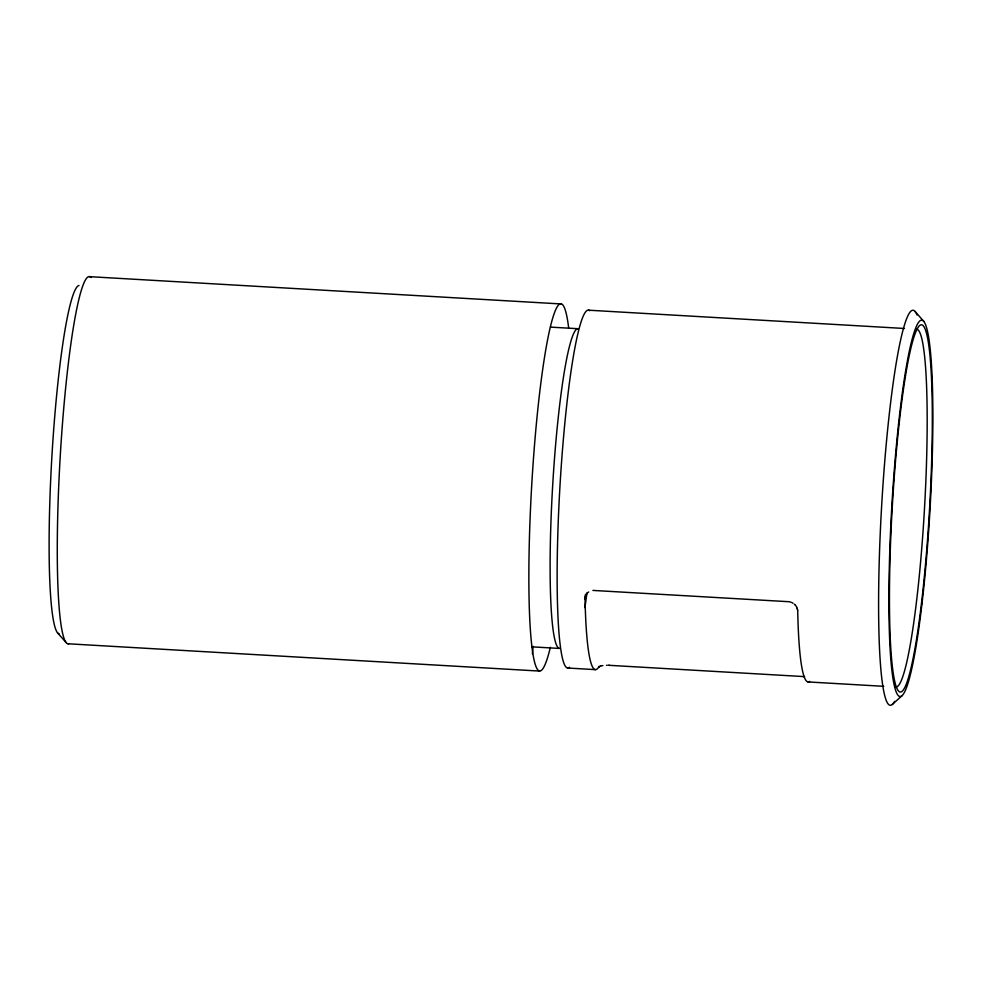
<?xml version="1.0" encoding="UTF-8"?>
<svg xmlns="http://www.w3.org/2000/svg" width="982" height="982" viewBox="0 0 982 982"><rect width="100%" height="100%" fill="white"/><g stroke="black" fill="none" stroke-linecap="round" stroke-linejoin="round"><path stroke-width="1.47" d="M532.416 653.987L533.152 646.377M598.774 667.024L598.676 667.183A179.227 18.204 -86.7 0 1 585.063 599.683L585.051 598.946A12.766 10.139 3.9 0 1 585.051 598.492L585.063 598.345A12.545 9.955 2.8 0 1 585.223 597.203A12.717 10.09 3.6 0 1 585.37 596.577A12.643 10.066 6.3 0 1 585.53 596A12.336 9.808 5.8 0 1 586.107 594.761A11.453 9.169 7.8 0 1 586.487 594.11M598.91 666.925A12.766 2.16 -1.3 0 0 598.824 667.024L598.885 666.888A12.545 2.087 -2.2 0 1 599.29 666.643A12.766 2.16 -1.3 0 0 599.253 666.68M892.331 704.438L902.016 695.71M588.672 591.962L588.611 592.011A9.317 7.512 9.3 0 0 588.243 592.306L588.181 592.33A10.962 8.777 7.9 0 0 586.524 594.122M599.72 666.422A12.398 2.124 -1.2 0 1 600.468 666.152L600.53 666.103M592.895 590.452L593.288 590.428A7.721 6.334 11.7 0 1 593.68 590.403L593.766 590.428A7.746 6.358 11.7 0 1 594.159 590.489L788.656 601.696A7.598 6.371 12.2 0 1 789.577 601.77L789.786 601.868A7.807 6.408 11.9 0 1 790.264 601.991L790.964 602.212M606.532 665.28L607.171 665.268M609.184 665.317L803.522 676.561M89.387 276.654L560.955 303.941M588.427 310.189L904.459 328.479M550.497 327.116L578.067 328.712M559.495 648.439L531.753 646.831A160.14 16.264 -86.7 0 0 532.612 646.684M567.633 668.03L595.374 669.638M808.039 681.938L883.763 686.32M68.053 643.787L539.621 671.074M804.626 676.647L804.393 676.635A7.684 1.669 2.1 0 0 803.877 676.635M791.811 602.555L792.179 602.739A8.85 7.144 12.6 0 1 792.535 602.96L793.051 603.243M915.163 311.589L923.78 321.36M57.545 632.85L66.162 642.621M797.494 609.478L797.323 608.803A12.68 9.82 18.5 0 0 797.151 608.361M59.337 633.955A174.563 17.725 -86.7 0 1 51.616 461.258A174.563 17.725 -86.7 0 1 78.977 285.48M916.672 329.179A179.215 18.204 -86.7 0 1 924.516 508.05A179.215 18.204 -86.7 0 1 896.198 687.019M895.253 686.86A179.215 18.204 -86.7 0 1 894.946 686.7M893.829 702.633A197.836 20.094 -86.7 0 1 881.627 506.172A197.836 20.094 -86.7 0 1 916.439 313.614M916.746 314.277A197.836 20.094 -86.7 0 1 917.041 314.989M894.59 701.369A197.836 20.094 -86.7 0 1 894.209 702.032M68.703 643.726A183.88 18.67 -86.7 0 1 60.381 453.868A183.88 18.67 -86.7 0 1 90.97 277.489M559.212 648.39A160.14 16.264 -86.7 0 1 552.571 487.232A160.14 16.264 -86.7 0 1 577.784 328.712M585.493 594.38A169.444 17.21 -86.7 0 1 584.855 598.934M550.362 647.248A183.88 18.67 -86.7 0 1 531.581 487.563A183.88 18.67 -86.7 0 1 568.639 327.706M569.585 667.208A179.215 18.204 -86.7 0 1 559.703 490.718A179.215 18.204 -86.7 0 1 589.666 310.729M586.929 592.968A179.215 18.204 -86.7 0 1 584.904 607.637M795.101 604.851A11.44 9.133 13.6 0 1 796.549 606.876A11.98 9.489 14.2 0 1 796.733 607.318A12.422 9.783 15.4 0 1 797.224 608.349M608.374 665.158A7.709 1.829 1.9 0 1 609.135 665.195M803.632 676.352A7.672 2.013 1.7 0 1 804.074 676.377M600.468 666.103A11.097 2.074 0.2 0 1 602.887 665.575M599.008 666.557A12.631 2.234 -0.5 0 1 599.253 666.397M794.364 604.188A10.151 8.175 12.8 0 1 794.954 604.752M797.666 610.338A12.754 9.98 15.6 0 1 797.703 610.792A12.717 9.881 18.7 0 1 797.691 611.246L797.74 611.982A179.227 18.204 -86.7 0 0 809.659 681.385M797.458 609.478A12.238 9.513 17.8 0 1 797.617 610.325M921.693 601.487A183.88 18.67 -86.7 0 0 921.57 324.809A183.88 18.67 -86.7 0 0 889.447 598.811A183.88 18.67 -86.7 0 0 921.693 601.487M921.963 603.856A188.532 19.149 -86.7 0 0 921.84 320.157A188.532 19.149 -86.7 0 0 888.906 601.094A188.532 19.149 -86.7 0 0 921.963 603.856"/></g></svg>
